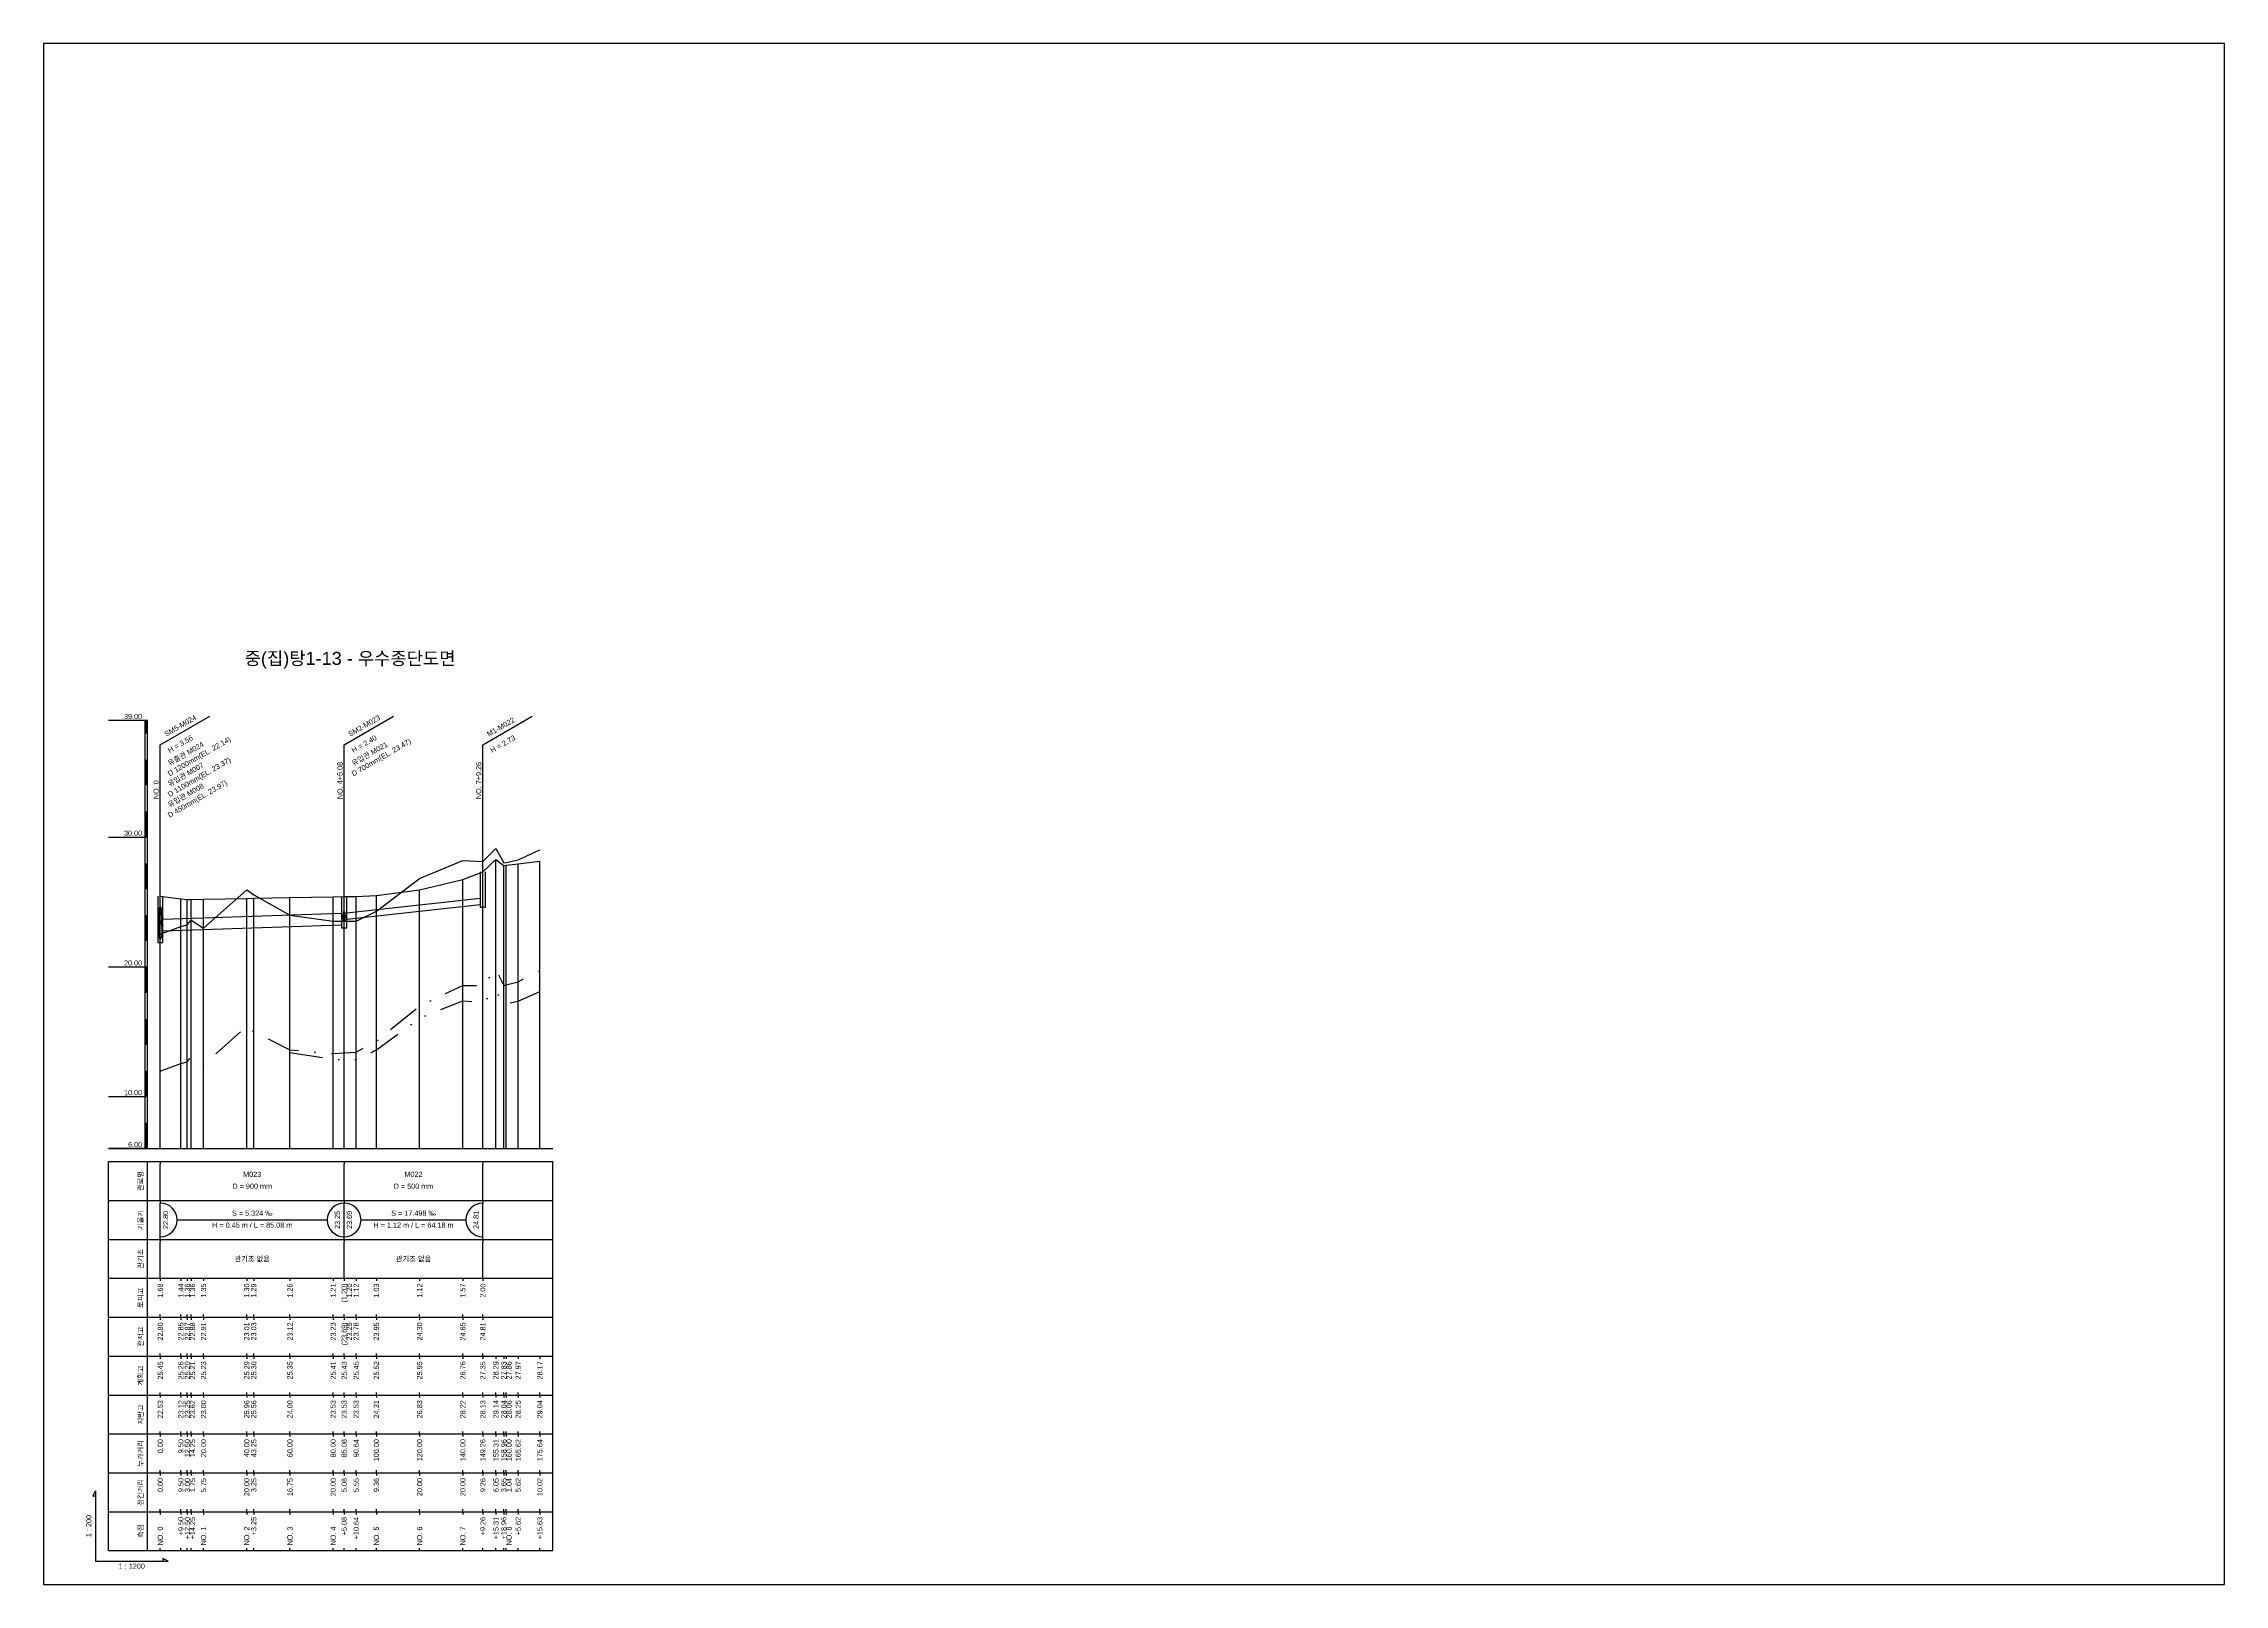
# Model space of a CAD drawing. Header units: millimetres. Extents: x -105495 to 3444, y -108190 to 2013.
# Drawn here: x 20 to 861, y -66976 to -66382 of the extents above; entities that cross this region are included whole.
import ezdxf
from ezdxf.enums import TextEntityAlignment as Align

# ---------------------------------------------------------------- set-up
doc = ezdxf.new("R2010")
doc.units = ezdxf.units.MM
doc.linetypes.add('DASHDOT', pattern=[25.4, 12.7, -6.35, 0, -6.35])
doc.linetypes.add('DIVIDE', pattern=[31.75, 12.7, -6.35, 0, -6.35, 0, -6.35])
for name, color, linetype in [('KZ_종단_계획선', 1, 'Continuous'), ('KZ_종단_관로', 4, 'Continuous'), ('KZ_종단_깃발', 7, 'Continuous'), ('KZ_종단_노선명', 7, 'Continuous'), ('KZ_종단_도각', 7, 'Continuous'), ('KZ_종단_맨홀', 4, 'Continuous'), ('KZ_종단_수직선', 7, 'Continuous'), ('KZ_종단_암선1', 56, 'DASHDOT'), ('KZ_종단_암선2', 4, 'DIVIDE'), ('KZ_종단_원형관', 4, 'Continuous'), ('KZ_종단_지반선', 3, 'Continuous'), ('KZ_종단_테이블문자', 7, 'Continuous'), ('KZ_종단_테이블선', 7, 'Continuous'), ('KZ_종단_폴대', 7, 'Continuous')]:
    doc.layers.add(name, color=color, linetype=linetype)
doc.styles.get("Standard").update_dxf_attribs({"font": 'arial.ttf'})

msp = doc.modelspace()

# ---------------------------------------------------------------- linework, layer by layer
at = {"layer": 'KZ_종단_계획선'}
msp.add_lwpolyline([(65, -66710.73), (72.92, -66711.68), (75.42, -66711.97), (76.87, -66711.95), (81.67, -66711.86), (98.33, -66711.55), (101.04, -66711.5), (115, -66711.25), (131.67, -66710.94), (135.9, -66710.86), (140.53, -66710.77), (148.33, -66710.4), (165, -66708.23), (181.67, -66704.19), (189.38, -66701.24), (194.43, -66696.57), (197.47, -66698.83), (198.33, -66698.72), (203.01, -66698.16), (211.36, -66697.16)], dxfattribs=at)
at = {"layer": 'KZ_종단_관로'}
for p, q in [((136.9, -66717.07), (188.38, -66711.45)), ((136.9, -66719.57), (188.38, -66713.95)), ((66, -66719.5), (134.9, -66717.23)), ((66, -66724), (134.9, -66721.73))]:
    msp.add_line(p, q, dxfattribs=at)
at = {"layer": 'KZ_종단_깃발'}
for p, q in [((65, -66652.28), (84.05, -66641.28)), ((135.9, -66652.28), (154.96, -66641.28)), ((189.38, -66652.28), (208.44, -66641.28)), ((65, -66808), (65, -66652.28)), ((135.9, -66808), (135.9, -66652.28)), ((189.38, -66808), (189.38, -66652.28))]:
    msp.add_line(p, q, dxfattribs=at)
at = {"layer": 'KZ_종단_도각'}
msp.add_lwpolyline([(20, -66976), (861, -66976), (861, -66382), (20, -66382)], close=True, dxfattribs=at)
at = {"layer": 'KZ_종단_맨홀'}
for points in [[(188.38, -66701.24), (188.38, -66714.91), (190.38, -66714.91), (190.38, -66701.24)], [(64, -66710.73), (64, -66728.52), (66, -66728.52), (66, -66710.73)], [(134.9, -66710.86), (134.9, -66722.86), (136.9, -66722.86), (136.9, -66710.86)]]:
    msp.add_lwpolyline(points, dxfattribs=at)
at = {"layer": 'KZ_종단_수직선'}
for p, q in [((194.42, -66808), (194.42, -66696.57)), ((197.47, -66808), (197.47, -66698.83)), ((198.33, -66808), (198.33, -66698.72)), ((203.02, -66808), (203.02, -66698.16)), ((211.37, -66808), (211.37, -66697.16)), ((181.67, -66808), (181.67, -66704.19)), ((189.38, -66808), (189.38, -66701.24)), ((65, -66808), (65, -66710.73)), ((72.92, -66808), (72.92, -66711.68)), ((75.42, -66808), (75.42, -66711.97)), ((76.87, -66808), (76.87, -66711.95)), ((81.67, -66808), (81.67, -66711.86)), ((98.33, -66808), (98.33, -66711.55)), ((101.04, -66808), (101.04, -66711.5)), ((115, -66808), (115, -66711.25)), ((131.67, -66808), (131.67, -66710.94)), ((135.9, -66808), (135.9, -66710.86)), ((140.53, -66808), (140.53, -66710.77)), ((148.33, -66808), (148.33, -66710.4)), ((165, -66808), (165, -66708.23))]:
    msp.add_line(p, q, dxfattribs=at)
at = {"layer": 'KZ_종단_암선1', "flags": 128}
msp.add_lwpolyline([(65, -66778.2), (72.92, -66775.2), (75.42, -66774.56), (76.87, -66772.72), (81.67, -66775.78), (98.33, -66760.89), (101.04, -66762.88), (115, -66769.97), (131.67, -66771.36), (135.9, -66771.12), (140.53, -66770.85), (148.33, -66766.53), (165, -66752.96), (181.67, -66745.09), (189.38, -66745.09), (194.42, -66738.83), (197.47, -66745.1), (198.33, -66744.92), (203.02, -66743.69), (211.37, -66739.28)], dxfattribs=at)
at = {"layer": 'KZ_종단_암선2', "flags": 128}
msp.add_lwpolyline([(115, -66770.91), (131.67, -66773.55), (135.9, -66773.62), (140.53, -66773.7), (148.33, -66769.97), (165, -66757.64), (181.67, -66751.01), (189.38, -66751.59), (194.42, -66747.15), (197.47, -66752.2), (198.33, -66752.08), (203.02, -66751.2), (211.37, -66747.41)], dxfattribs=at)
at = {"layer": 'KZ_종단_원형관'}
for p, q in [((64.5, -66716.87), (64.54, -66716.36)), ((64.54, -66716.36), (64.59, -66715.91)), ((64.59, -66715.91), (64.66, -66715.52)), ((64.66, -66715.52), (64.73, -66715.2)), ((64.73, -66715.2), (64.82, -66714.96)), ((64.78, -66716.61), (64.79, -66716.39)), ((64.79, -66716.39), (64.81, -66716.18)), ((64.81, -66716.18), (64.83, -66715.99)), ((64.82, -66714.96), (64.91, -66714.82)), ((64.83, -66715.99), (64.86, -66715.83)), ((64.86, -66715.83), (64.89, -66715.7)), ((64.89, -66715.7), (64.93, -66715.6)), ((64.91, -66714.82), (65, -66714.77)), ((64.93, -66715.6), (64.96, -66715.54)), ((64.96, -66715.54), (65, -66715.52)), ((65, -66714.77), (65.09, -66714.82)), ((65, -66715.52), (65.04, -66715.54)), ((65.04, -66715.54), (65.07, -66715.6)), ((65.07, -66715.6), (65.11, -66715.7)), ((65.09, -66714.82), (65.18, -66714.96)), ((65.11, -66715.7), (65.14, -66715.83)), ((65.14, -66715.83), (65.17, -66715.99)), ((65.17, -66715.99), (65.19, -66716.18)), ((65.18, -66714.96), (65.27, -66715.2)), ((65.19, -66716.18), (65.21, -66716.39)), ((65.21, -66716.39), (65.22, -66716.61)), ((65.27, -66715.2), (65.34, -66715.52)), ((65.34, -66715.52), (65.41, -66715.91)), ((65.41, -66715.91), (65.46, -66716.36)), ((65.46, -66716.36), (65.5, -66716.87)), ((64.42, -66723.82), (64.43, -66723.22)), ((64.43, -66724.43), (64.42, -66723.82)), ((64.43, -66723.22), (64.46, -66722.64)), ((64.46, -66725.01), (64.43, -66724.43)), ((64.46, -66722.64), (64.5, -66722.09)), ((64.47, -66717.96), (64.48, -66717.41)), ((64.48, -66718.51), (64.47, -66717.96)), ((64.48, -66717.41), (64.5, -66716.87)), ((64.5, -66719.05), (64.48, -66718.51)), ((64.54, -66719.55), (64.5, -66719.05)), ((64.5, -66722.09), (64.56, -66721.59)), ((64.59, -66720.01), (64.54, -66719.55)), ((64.56, -66721.59), (64.63, -66721.16)), ((64.66, -66720.4), (64.59, -66720.01)), ((64.63, -66721.16), (64.71, -66720.82)), ((64.73, -66720.72), (64.66, -66720.4)), ((64.71, -66720.82), (64.8, -66720.56)), ((64.82, -66720.96), (64.73, -66720.72)), ((64.78, -66716.83), (64.78, -66716.61)), ((64.78, -66717.06), (64.78, -66716.83)), ((64.79, -66717.28), (64.78, -66717.06)), ((64.81, -66717.49), (64.79, -66717.28)), ((64.8, -66720.56), (64.9, -66720.4)), ((64.83, -66717.68), (64.81, -66717.49)), ((64.91, -66721.1), (64.82, -66720.96)), ((64.86, -66717.84), (64.83, -66717.68)), ((64.89, -66717.97), (64.86, -66717.84)), ((64.93, -66718.07), (64.89, -66717.97)), ((64.9, -66720.4), (65, -66720.35)), ((65, -66721.15), (64.91, -66721.1)), ((64.96, -66718.13), (64.93, -66718.07)), ((65, -66718.15), (64.96, -66718.13)), ((65.04, -66718.13), (65, -66718.15)), ((65, -66720.35), (65.1, -66720.4)), ((65.09, -66721.1), (65, -66721.15)), ((65.07, -66718.07), (65.04, -66718.13)), ((65.11, -66717.97), (65.07, -66718.07)), ((65.18, -66720.96), (65.09, -66721.1)), ((65.1, -66720.4), (65.2, -66720.56)), ((65.14, -66717.84), (65.11, -66717.97)), ((65.17, -66717.68), (65.14, -66717.84)), ((65.19, -66717.49), (65.17, -66717.68)), ((65.27, -66720.72), (65.18, -66720.96)), ((65.21, -66717.28), (65.19, -66717.49)), ((65.2, -66720.56), (65.29, -66720.82)), ((65.22, -66717.06), (65.21, -66717.28)), ((65.22, -66716.61), (65.22, -66716.83)), ((65.22, -66716.83), (65.22, -66717.06)), ((65.34, -66720.4), (65.27, -66720.72)), ((65.29, -66720.82), (65.37, -66721.16)), ((65.41, -66720.01), (65.34, -66720.4)), ((65.37, -66721.16), (65.44, -66721.59)), ((65.46, -66719.55), (65.41, -66720.01)), ((65.44, -66721.59), (65.5, -66722.09)), ((65.5, -66719.05), (65.46, -66719.55)), ((65.5, -66716.87), (65.52, -66717.41)), ((65.52, -66718.51), (65.5, -66719.05)), ((65.5, -66722.09), (65.54, -66722.64)), ((65.52, -66717.41), (65.53, -66717.96)), ((65.53, -66717.96), (65.52, -66718.51)), ((65.54, -66722.64), (65.57, -66723.22)), ((65.57, -66724.43), (65.54, -66725.01)), ((65.57, -66723.22), (65.58, -66723.82)), ((65.58, -66723.82), (65.57, -66724.43)), ((135.56, -66718.59), (135.57, -66718.24)), ((135.57, -66718.94), (135.56, -66718.59)), ((135.57, -66718.24), (135.58, -66717.89)), ((135.58, -66719.29), (135.57, -66718.94)), ((135.58, -66717.89), (135.61, -66717.57)), ((135.61, -66719.61), (135.58, -66719.29)), ((135.61, -66717.57), (135.64, -66717.28)), ((135.64, -66719.9), (135.61, -66719.61)), ((135.64, -66717.28), (135.68, -66717.03)), ((135.68, -66720.15), (135.64, -66719.9)), ((135.68, -66717.03), (135.73, -66716.82)), ((135.73, -66720.36), (135.68, -66720.15)), ((135.73, -66716.82), (135.79, -66716.67)), ((135.79, -66720.51), (135.73, -66720.36)), ((135.79, -66716.67), (135.84, -66716.58)), ((135.84, -66720.6), (135.79, -66720.51)), ((135.84, -66716.58), (135.9, -66716.55)), ((135.9, -66720.63), (135.84, -66720.6)), ((135.9, -66716.55), (135.96, -66716.58)), ((135.96, -66720.6), (135.9, -66720.63)), ((135.96, -66716.58), (136.02, -66716.67)), ((136.02, -66720.51), (135.96, -66720.6)), ((136.02, -66716.67), (136.07, -66716.82)), ((136.07, -66720.36), (136.02, -66720.51)), ((136.07, -66716.82), (136.12, -66717.03)), ((136.12, -66720.15), (136.07, -66720.36)), ((136.12, -66717.03), (136.16, -66717.28)), ((136.16, -66719.9), (136.12, -66720.15)), ((136.16, -66717.28), (136.2, -66717.57)), ((136.2, -66719.61), (136.16, -66719.9)), ((136.2, -66717.57), (136.22, -66717.89)), ((136.22, -66719.29), (136.2, -66719.61)), ((136.22, -66717.89), (136.24, -66718.24)), ((136.24, -66718.94), (136.22, -66719.29)), ((136.24, -66718.24), (136.24, -66718.59)), ((136.24, -66718.59), (136.24, -66718.94)), ((64.5, -66725.56), (64.46, -66725.01)), ((64.56, -66726.06), (64.5, -66725.56)), ((64.63, -66726.49), (64.56, -66726.06)), ((64.71, -66726.83), (64.63, -66726.49)), ((64.8, -66727.09), (64.71, -66726.83)), ((64.9, -66727.25), (64.8, -66727.09)), ((65, -66727.3), (64.9, -66727.25)), ((65.1, -66727.25), (65, -66727.3)), ((65.2, -66727.09), (65.1, -66727.25)), ((65.29, -66726.83), (65.2, -66727.09)), ((65.37, -66726.49), (65.29, -66726.83)), ((65.44, -66726.06), (65.37, -66726.49)), ((65.5, -66725.56), (65.44, -66726.06)), ((65.54, -66725.01), (65.5, -66725.56))]:
    msp.add_line(p, q, dxfattribs=at)
at = {"layer": 'KZ_종단_지반선', "flags": 128}
msp.add_lwpolyline([(65, -66725.35), (72.92, -66722.38), (75.42, -66721.75), (76.87, -66719.92), (81.67, -66723), (98.33, -66708.18), (101.04, -66710.18), (115, -66718), (131.67, -66720.34), (135.9, -66720.34), (140.53, -66720.34), (148.33, -66716.46), (165, -66703.84), (181.67, -66696.91), (189.38, -66697.36), (194.42, -66692.28), (197.47, -66697.82), (198.33, -66697.69), (203.02, -66696.73), (211.37, -66692.79)], dxfattribs=at)
at = {"layer": 'KZ_종단_테이블문자'}
for p, q in [((65, -66813), (65, -66814)), ((65, -66827), (65, -66814)), ((135.9, -66813), (135.9, -66814)), ((135.9, -66813), (135.9, -66814)), ((135.9, -66827), (135.9, -66814)), ((135.9, -66827), (135.9, -66814)), ((189.38, -66813), (189.38, -66814)), ((189.38, -66827), (189.38, -66814)), ((65, -66828), (65, -66827)), ((65, -66828), (65, -66829)), ((65, -66842), (65, -66829)), ((135.9, -66828), (135.9, -66827)), ((135.9, -66828), (135.9, -66827)), ((135.9, -66828), (135.9, -66829)), ((135.9, -66828), (135.9, -66829)), ((135.9, -66842), (135.9, -66829)), ((135.9, -66842), (135.9, -66829)), ((189.38, -66828), (189.38, -66827)), ((189.38, -66828), (189.38, -66829)), ((189.38, -66842), (189.38, -66829)), ((65, -66843), (65, -66842)), ((71.42, -66835.5), (129.48, -66835.5)), ((135.9, -66843), (135.9, -66842)), ((135.9, -66843), (135.9, -66842)), ((142.32, -66835.5), (182.97, -66835.5)), ((189.38, -66843), (189.38, -66842)), ((65, -66843), (65, -66844)), ((65, -66857), (65, -66844)), ((135.9, -66843), (135.9, -66844)), ((135.9, -66843), (135.9, -66844)), ((135.9, -66857), (135.9, -66844)), ((135.9, -66857), (135.9, -66844)), ((189.38, -66843), (189.38, -66844)), ((189.38, -66857), (189.38, -66844)), ((65, -66858), (65, -66857)), ((135.9, -66858), (135.9, -66857)), ((135.9, -66858), (135.9, -66857)), ((189.38, -66858), (189.38, -66857))]:
    msp.add_line(p, q, dxfattribs=at)
for centre, start, end in [((65, -66835.5), 270, 90), ((135.9, -66835.5), 90, 270), ((135.9, -66835.5), 270, 90), ((189.38, -66835.5), 90, 270)]:
    msp.add_arc(centre, 6.5, start, end, dxfattribs=at)
at = {"layer": 'KZ_종단_테이블선'}
for p, q in [((45, -66808), (216.37, -66808)), ((45, -66828), (45, -66813)), ((45, -66813), (216.37, -66813)), ((60, -66828), (60, -66813)), ((216.37, -66828), (216.37, -66813)), ((45, -66843), (45, -66828)), ((45, -66828), (216.37, -66828)), ((60, -66843), (60, -66828)), ((216.37, -66843), (216.37, -66828)), ((45, -66858), (45, -66843)), ((45, -66843), (216.37, -66843)), ((60, -66858), (60, -66843)), ((216.37, -66858), (216.37, -66843)), ((45, -66873), (45, -66858)), ((45, -66858), (216.37, -66858)), ((60, -66873), (60, -66858)), ((65, -66858), (65, -66859)), ((72.92, -66858), (72.92, -66859)), ((75.42, -66858), (75.42, -66859)), ((76.87, -66858), (76.87, -66859)), ((81.67, -66858), (81.67, -66859)), ((98.33, -66858), (98.33, -66859)), ((101.04, -66858), (101.04, -66859)), ((115, -66858), (115, -66859)), ((131.67, -66858), (131.67, -66859)), ((135.9, -66858), (135.9, -66859)), ((140.53, -66858), (140.53, -66859)), ((148.33, -66858), (148.33, -66859)), ((165, -66858), (165, -66859)), ((181.67, -66858), (181.67, -66859)), ((189.38, -66858), (189.38, -66859)), ((216.37, -66873), (216.37, -66858)), ((45, -66888), (45, -66873)), ((45, -66873), (216.37, -66873)), ((60, -66888), (60, -66873)), ((65, -66873), (65, -66872)), ((65, -66873), (65, -66874)), ((72.92, -66873), (72.92, -66872)), ((72.92, -66873), (72.92, -66874)), ((75.42, -66873), (75.42, -66872)), ((75.42, -66873), (75.42, -66874)), ((76.87, -66873), (76.87, -66872)), ((76.87, -66873), (76.87, -66874)), ((81.67, -66873), (81.67, -66872)), ((81.67, -66873), (81.67, -66874)), ((98.33, -66873), (98.33, -66872)), ((98.33, -66873), (98.33, -66874)), ((101.04, -66873), (101.04, -66872)), ((101.04, -66873), (101.04, -66874)), ((115, -66873), (115, -66872)), ((115, -66873), (115, -66874)), ((131.67, -66873), (131.67, -66872)), ((131.67, -66873), (131.67, -66874)), ((135.9, -66873), (135.9, -66872)), ((135.9, -66873), (135.9, -66874)), ((140.53, -66873), (140.53, -66872)), ((140.53, -66873), (140.53, -66874)), ((148.33, -66873), (148.33, -66872)), ((148.33, -66873), (148.33, -66874)), ((165, -66873), (165, -66872)), ((165, -66873), (165, -66874)), ((181.67, -66873), (181.67, -66872)), ((181.67, -66873), (181.67, -66874)), ((189.38, -66873), (189.38, -66872)), ((189.38, -66873), (189.38, -66874)), ((216.37, -66888), (216.37, -66873)), ((45, -66903), (45, -66888)), ((45, -66888), (216.37, -66888)), ((60, -66903), (60, -66888)), ((65, -66888), (65, -66887)), ((65, -66888), (65, -66889)), ((72.92, -66888), (72.92, -66887)), ((72.92, -66888), (72.92, -66889)), ((75.42, -66888), (75.42, -66887)), ((75.42, -66888), (75.42, -66889)), ((76.87, -66888), (76.87, -66887)), ((76.87, -66888), (76.87, -66889)), ((81.67, -66888), (81.67, -66887)), ((81.67, -66888), (81.67, -66889)), ((98.33, -66888), (98.33, -66887)), ((98.33, -66888), (98.33, -66889)), ((101.04, -66888), (101.04, -66887)), ((101.04, -66888), (101.04, -66889)), ((115, -66888), (115, -66887)), ((115, -66888), (115, -66889)), ((131.67, -66888), (131.67, -66887)), ((131.67, -66888), (131.67, -66889)), ((135.9, -66888), (135.9, -66887)), ((135.9, -66888), (135.9, -66889)), ((140.53, -66888), (140.53, -66887)), ((140.53, -66888), (140.53, -66889)), ((148.33, -66888), (148.33, -66887)), ((148.33, -66888), (148.33, -66889)), ((165, -66888), (165, -66887)), ((165, -66888), (165, -66889)), ((181.67, -66888), (181.67, -66887)), ((181.67, -66888), (181.67, -66889)), ((189.38, -66888), (189.38, -66887)), ((189.38, -66888), (189.38, -66889)), ((194.42, -66888), (194.42, -66889)), ((197.47, -66888), (197.47, -66889)), ((198.33, -66888), (198.33, -66889)), ((203.02, -66888), (203.02, -66889)), ((211.37, -66888), (211.37, -66889)), ((216.37, -66903), (216.37, -66888)), ((45, -66918), (45, -66903)), ((45, -66903), (216.37, -66903)), ((60, -66918), (60, -66903)), ((65, -66903), (65, -66902)), ((65, -66903), (65, -66904)), ((72.92, -66903), (72.92, -66902)), ((72.92, -66903), (72.92, -66904)), ((75.42, -66903), (75.42, -66902)), ((75.42, -66903), (75.42, -66904)), ((76.87, -66903), (76.87, -66902)), ((76.87, -66903), (76.87, -66904)), ((81.67, -66903), (81.67, -66902)), ((81.67, -66903), (81.67, -66904)), ((98.33, -66903), (98.33, -66902)), ((98.33, -66903), (98.33, -66904)), ((101.04, -66903), (101.04, -66902)), ((101.04, -66903), (101.04, -66904)), ((115, -66903), (115, -66902)), ((115, -66903), (115, -66904)), ((131.67, -66903), (131.67, -66902)), ((131.67, -66903), (131.67, -66904)), ((135.9, -66903), (135.9, -66902)), ((135.9, -66903), (135.9, -66904)), ((140.53, -66903), (140.53, -66902)), ((140.53, -66903), (140.53, -66904)), ((148.33, -66903), (148.33, -66902)), ((148.33, -66903), (148.33, -66904)), ((165, -66903), (165, -66902)), ((165, -66903), (165, -66904)), ((181.67, -66903), (181.67, -66902)), ((181.67, -66903), (181.67, -66904)), ((189.38, -66903), (189.38, -66902)), ((189.38, -66903), (189.38, -66904)), ((194.42, -66903), (194.42, -66902)), ((194.42, -66903), (194.42, -66904)), ((197.47, -66903), (197.47, -66902)), ((197.47, -66903), (197.47, -66904)), ((198.33, -66903), (198.33, -66902)), ((198.33, -66903), (198.33, -66904)), ((203.02, -66903), (203.02, -66902)), ((203.02, -66903), (203.02, -66904)), ((211.37, -66903), (211.37, -66902)), ((211.37, -66903), (211.37, -66904)), ((216.37, -66918), (216.37, -66903)), ((45, -66933), (45, -66918)), ((45, -66918), (216.37, -66918)), ((60, -66933), (60, -66918)), ((65, -66918), (65, -66917)), ((65, -66918), (65, -66919)), ((72.92, -66918), (72.92, -66917)), ((72.92, -66918), (72.92, -66919)), ((75.42, -66918), (75.42, -66917)), ((75.42, -66918), (75.42, -66919)), ((76.87, -66918), (76.87, -66917)), ((76.87, -66918), (76.87, -66919)), ((81.67, -66918), (81.67, -66917)), ((81.67, -66918), (81.67, -66919)), ((98.33, -66918), (98.33, -66917)), ((98.33, -66918), (98.33, -66919)), ((101.04, -66918), (101.04, -66917)), ((101.04, -66918), (101.04, -66919)), ((115, -66918), (115, -66917)), ((115, -66918), (115, -66919)), ((131.67, -66918), (131.67, -66917)), ((131.67, -66918), (131.67, -66919)), ((135.9, -66918), (135.9, -66917)), ((135.9, -66918), (135.9, -66919)), ((140.53, -66918), (140.53, -66917)), ((140.53, -66918), (140.53, -66919)), ((148.33, -66918), (148.33, -66917)), ((148.33, -66918), (148.33, -66919)), ((165, -66918), (165, -66917)), ((165, -66918), (165, -66919)), ((181.67, -66918), (181.67, -66917)), ((181.67, -66918), (181.67, -66919)), ((189.38, -66918), (189.38, -66917)), ((189.38, -66918), (189.38, -66919)), ((194.42, -66918), (194.42, -66917)), ((194.42, -66918), (194.42, -66919)), ((197.47, -66918), (197.47, -66917)), ((197.47, -66918), (197.47, -66919)), ((198.33, -66918), (198.33, -66917)), ((198.33, -66918), (198.33, -66919)), ((203.02, -66918), (203.02, -66917)), ((203.02, -66918), (203.02, -66919)), ((211.37, -66918), (211.37, -66917)), ((211.37, -66918), (211.37, -66919)), ((216.37, -66933), (216.37, -66918)), ((45, -66948), (45, -66933)), ((45, -66933), (216.37, -66933)), ((60, -66948), (60, -66933)), ((65, -66933), (65, -66932)), ((65, -66933), (65, -66934)), ((72.92, -66933), (72.92, -66932)), ((72.92, -66933), (72.92, -66934)), ((75.42, -66933), (75.42, -66932)), ((75.42, -66933), (75.42, -66934)), ((76.87, -66933), (76.87, -66932)), ((76.87, -66933), (76.87, -66934)), ((81.67, -66933), (81.67, -66932)), ((81.67, -66933), (81.67, -66934)), ((98.33, -66933), (98.33, -66932)), ((98.33, -66933), (98.33, -66934)), ((101.04, -66933), (101.04, -66932)), ((101.04, -66933), (101.04, -66934)), ((115, -66933), (115, -66932)), ((115, -66933), (115, -66934)), ((131.67, -66933), (131.67, -66932)), ((131.67, -66933), (131.67, -66934)), ((135.9, -66933), (135.9, -66932)), ((135.9, -66933), (135.9, -66934)), ((140.53, -66933), (140.53, -66932)), ((140.53, -66933), (140.53, -66934)), ((148.33, -66933), (148.33, -66932)), ((148.33, -66933), (148.33, -66934)), ((165, -66933), (165, -66932)), ((165, -66933), (165, -66934)), ((181.67, -66933), (181.67, -66932)), ((181.67, -66933), (181.67, -66934)), ((189.38, -66933), (189.38, -66932)), ((189.38, -66933), (189.38, -66934)), ((194.42, -66933), (194.42, -66932)), ((194.42, -66933), (194.42, -66934)), ((197.47, -66933), (197.47, -66932)), ((197.47, -66933), (197.47, -66934)), ((198.33, -66933), (198.33, -66932)), ((198.33, -66933), (198.33, -66934)), ((203.02, -66933), (203.02, -66932)), ((203.02, -66933), (203.02, -66934)), ((211.37, -66933), (211.37, -66932)), ((211.37, -66933), (211.37, -66934)), ((216.37, -66948), (216.37, -66933)), ((45, -66963), (45, -66948)), ((45, -66948), (216.37, -66948)), ((60, -66963), (60, -66948)), ((65, -66948), (65, -66947)), ((65, -66948), (65, -66949)), ((72.92, -66948), (72.92, -66947)), ((72.92, -66948), (72.92, -66949)), ((75.42, -66948), (75.42, -66947)), ((75.42, -66948), (75.42, -66949)), ((76.87, -66948), (76.87, -66947)), ((76.87, -66948), (76.87, -66949)), ((81.67, -66948), (81.67, -66947)), ((81.67, -66948), (81.67, -66949)), ((98.33, -66948), (98.33, -66947)), ((98.33, -66948), (98.33, -66949)), ((101.04, -66948), (101.04, -66947)), ((101.04, -66948), (101.04, -66949)), ((115, -66948), (115, -66947)), ((115, -66948), (115, -66949)), ((131.67, -66948), (131.67, -66947)), ((131.67, -66948), (131.67, -66949)), ((135.9, -66948), (135.9, -66947)), ((135.9, -66948), (135.9, -66949)), ((140.53, -66948), (140.53, -66947)), ((140.53, -66948), (140.53, -66949)), ((148.33, -66948), (148.33, -66947)), ((148.33, -66948), (148.33, -66949)), ((165, -66948), (165, -66947)), ((165, -66948), (165, -66949)), ((181.67, -66948), (181.67, -66947)), ((181.67, -66948), (181.67, -66949)), ((189.38, -66948), (189.38, -66947)), ((189.38, -66948), (189.38, -66949)), ((194.42, -66948), (194.42, -66947)), ((194.42, -66948), (194.42, -66949)), ((197.47, -66948), (197.47, -66947)), ((197.47, -66948), (197.47, -66949)), ((198.33, -66948), (198.33, -66947)), ((198.33, -66948), (198.33, -66949)), ((203.02, -66948), (203.02, -66947)), ((203.02, -66948), (203.02, -66949)), ((211.37, -66948), (211.37, -66947)), ((211.37, -66948), (211.37, -66949)), ((216.37, -66963), (216.37, -66948)), ((45, -66963), (216.37, -66963)), ((65, -66963), (65, -66962)), ((72.92, -66963), (72.92, -66962)), ((75.42, -66963), (75.42, -66962)), ((76.87, -66963), (76.87, -66962)), ((81.67, -66963), (81.67, -66962)), ((98.33, -66963), (98.33, -66962)), ((101.04, -66963), (101.04, -66962)), ((115, -66963), (115, -66962)), ((131.67, -66963), (131.67, -66962)), ((135.9, -66963), (135.9, -66962)), ((140.53, -66963), (140.53, -66962)), ((148.33, -66963), (148.33, -66962)), ((165, -66963), (165, -66962)), ((181.67, -66963), (181.67, -66962)), ((189.38, -66963), (189.38, -66962)), ((194.42, -66963), (194.42, -66962)), ((197.47, -66963), (197.47, -66962)), ((198.33, -66963), (198.33, -66962)), ((203.02, -66963), (203.02, -66962)), ((211.37, -66963), (211.37, -66962))]:
    msp.add_line(p, q, dxfattribs=at)
msp.add_lwpolyline([(40, -66942), (39, -66942), (40, -66940), (40, -66967), (68, -66967), (66, -66966), (66, -66967)], dxfattribs=at)
at = {"layer": 'KZ_종단_폴대'}
for p, q in [((60, -66643), (45, -66643)), ((60, -66688), (45, -66688)), ((60, -66738), (45, -66738)), ((60, -66788), (45, -66788)), ((60, -66808), (45, -66808))]:
    msp.add_line(p, q, dxfattribs=at)
at = {"layer": 'KZ_종단_폴대', "const_width": 1}
for points in [[(59.5, -66648), (59.5, -66643)], [(59.5, -66668), (59.5, -66658)], [(59.5, -66688), (59.5, -66678)], [(59.5, -66708), (59.5, -66698)], [(59.5, -66728), (59.5, -66718)], [(59.5, -66748), (59.5, -66738)], [(59.5, -66768), (59.5, -66758)], [(59.5, -66788), (59.5, -66778)], [(59.5, -66808), (59.5, -66798)]]:
    msp.add_lwpolyline(points, dxfattribs=at)
at = {"layer": 'KZ_종단_폴대'}
msp.add_lwpolyline([(60, -66808), (60, -66643), (59, -66643), (59, -66808), (60, -66808)], dxfattribs=at)

# ---------------------------------------------------------------- texts
at = {"layer": 'KZ_종단_깃발'}
for s, rotation, p in [('SM5-M024', 30, (67.6, -66649.78)), ('SM2-M023', 30, (138.5, -66649.78)), ('M1-M022', 30, (191.98, -66649.78)), ('NO. 4+5.08', 90, (135.9, -66673.28)), ('NO. 7+9.26', 90, (189.38, -66673.28)), ('NO. 0', 90, (65, -66673.28))]:
    msp.add_text(s, height=2, rotation=rotation, dxfattribs=at).set_placement(p, align=Align.BOTTOM_LEFT)
for s, p in [('H = 3.56', (67.6, -66653.78)), ('H = 2.40', (138.5, -66653.78)), ('H = 2.73', (191.98, -66653.78)), ('D 1200mm(EL. 22.14)', (67.6, -66662.78)), ('D 1100mm(EL. 23.37)', (67.6, -66670.78)), ('유출관 M024', (67.6, -66658.78)), ('D 700mm(EL. 23.47)', (138.5, -66662.78)), ('유입관 M021', (138.5, -66658.78)), ('D 450mm(EL. 23.97)', (67.6, -66678.78)), ('유입관 M007', (67.6, -66666.78)), ('유입관 M008', (67.6, -66674.78))]:
    msp.add_text(s, height=2, rotation=30, dxfattribs=at).set_placement(p, align=Align.TOP_LEFT)
at = {"layer": 'KZ_종단_노선명'}
msp.add_text('중(집)탕1-13 - 우수종단도면', height=5, dxfattribs=at).set_placement((138.18, -66623), align=Align.BOTTOM_CENTER)
at = {"layer": 'KZ_종단_테이블문자'}
for s, p in [('M023', (100.45, -66819.5)), ('M022', (162.64, -66819.5)), ('S = 5.324 ‰', (100.45, -66834.5)), ('S = 17.498 ‰', (162.64, -66834.5))]:
    msp.add_text(s, height=2, dxfattribs=at).set_placement(p, align=Align.BOTTOM_CENTER)
for s, p in [('D = 900 mm', (100.45, -66821.5)), ('D = 500 mm', (162.64, -66821.5)), ('H = 0.45 m / L = 85.08 m', (100.45, -66836.5)), ('H = 1.12 m / L = 64.18 m', (162.64, -66836.5))]:
    msp.add_text(s, height=2, dxfattribs=at).set_placement(p, align=Align.TOP_CENTER)
for s, p in [('22.80', (66, -66835.5)), ('23.69', (136.9, -66835.5))]:
    msp.add_text(s, height=2, rotation=90, dxfattribs=at).set_placement(p, align=Align.TOP_CENTER)
for s, p in [('23.25', (134.9, -66835.5)), ('24.81', (188.38, -66835.5))]:
    msp.add_text(s, height=2, rotation=90, dxfattribs=at).set_placement(p, align=Align.BOTTOM_CENTER)
for p in [(100.45, -66850.5), (162.64, -66850.5)]:
    msp.add_text('관기초 없음', height=2, dxfattribs=at).set_placement(p, align=Align.MIDDLE_CENTER)
for s, p in [('1.68', (65, -66860)), ('1.44', (72.92, -66860)), ('1.36', (75.42, -66860)), ('1.36', (77.42, -66860)), ('1.35', (81.67, -66860)), ('1.30', (98.33, -66860)), ('1.29', (101.04, -66860)), ('1.26', (115, -66860)), ('1.21', (131.67, -66860)), ('(1.20)', (135.9, -66860)), ('1.20', (137.9, -66860)), ('1.12', (140.53, -66860)), ('1.03', (148.33, -66860)), ('1.12', (165, -66860)), ('1.57', (181.67, -66860)), ('2.00', (189.38, -66860)), ('22.80', (65, -66875)), ('22.85', (72.92, -66875)), ('22.87', (75.42, -66875)), ('22.88', (77.42, -66875)), ('22.91', (81.67, -66875)), ('23.01', (98.33, -66875)), ('23.03', (101.04, -66875)), ('23.12', (115, -66875)), ('23.23', (131.67, -66875)), ('(23.69)', (135.9, -66875)), ('23.25', (137.9, -66875)), ('23.78', (140.53, -66875)), ('23.95', (148.33, -66875)), ('24.30', (165, -66875)), ('24.65', (181.67, -66875)), ('24.81', (189.38, -66875)), ('25.45', (65, -66890)), ('25.26', (72.92, -66890)), ('25.20', (75.42, -66890)), ('25.21', (77.42, -66890)), ('25.23', (81.67, -66890)), ('25.29', (98.33, -66890)), ('25.30', (101.04, -66890)), ('25.35', (115, -66890)), ('25.41', (131.67, -66890)), ('25.43', (135.9, -66890)), ('25.45', (140.53, -66890)), ('25.52', (148.33, -66890)), ('25.95', (165, -66890)), ('26.76', (181.67, -66890)), ('27.35', (189.38, -66890)), ('28.29', (194.42, -66890)), ('27.83', (197.47, -66890)), ('27.86', (199.47, -66890)), ('27.97', (203.02, -66890)), ('28.17', (211.37, -66890)), ('22.53', (65, -66905)), ('23.12', (72.92, -66905)), ('23.25', (75.42, -66905)), ('23.62', (77.42, -66905)), ('23.00', (81.67, -66905)), ('25.96', (98.33, -66905)), ('25.56', (101.04, -66905)), ('24.00', (115, -66905)), ('23.53', (131.67, -66905)), ('23.53', (135.9, -66905)), ('23.53', (140.53, -66905)), ('24.31', (148.33, -66905)), ('26.83', (165, -66905)), ('28.22', (181.67, -66905)), ('28.13', (189.38, -66905)), ('29.14', (194.42, -66905)), ('28.04', (197.47, -66905)), ('28.06', (199.47, -66905)), ('28.25', (203.02, -66905)), ('29.04', (211.37, -66905)), ('0.00', (65, -66920)), ('9.50', (72.92, -66920)), ('12.50', (75.42, -66920)), ('14.25', (77.42, -66920)), ('20.00', (81.67, -66920)), ('40.00', (98.33, -66920)), ('43.25', (101.04, -66920)), ('60.00', (115, -66920)), ('80.00', (131.67, -66920)), ('85.08', (135.9, -66920)), ('90.64', (140.53, -66920)), ('100.00', (148.33, -66920)), ('120.00', (165, -66920)), ('140.00', (181.67, -66920)), ('149.26', (189.38, -66920)), ('155.31', (194.42, -66920)), ('158.96', (197.47, -66920)), ('160.00', (199.47, -66920)), ('165.62', (203.02, -66920)), ('175.64', (211.37, -66920)), ('0.00', (65, -66935)), ('9.50', (72.92, -66935)), ('3.00', (75.42, -66935)), ('1.75', (77.42, -66935)), ('5.75', (81.67, -66935)), ('20.00', (98.33, -66935)), ('3.25', (101.04, -66935)), ('16.75', (115, -66935)), ('20.00', (131.67, -66935)), ('5.08', (135.9, -66935)), ('5.55', (140.53, -66935)), ('9.36', (148.33, -66935)), ('20.00', (165, -66935)), ('20.00', (181.67, -66935)), ('9.26', (189.38, -66935)), ('6.05', (194.42, -66935)), ('3.65', (197.47, -66935)), ('1.04', (199.47, -66935)), ('5.62', (203.02, -66935)), ('10.02', (211.37, -66935)), ('+9.50', (72.92, -66950)), ('+12.50', (75.42, -66950)), ('+14.25', (77.42, -66950)), ('+3.25', (101.04, -66950)), ('+5.08', (135.9, -66950)), ('+10.64', (140.53, -66950)), ('+9.26', (189.38, -66950)), ('+15.31', (194.42, -66950)), ('+18.96', (197.47, -66950)), ('+5.62', (203.02, -66950)), ('+15.63', (211.37, -66950))]:
    msp.add_text(s, height=2, rotation=90, dxfattribs=at).set_placement(p, align=Align.MIDDLE_RIGHT)
for s, p in [('NO. 0', (65, -66961)), ('NO. 1', (81.67, -66961)), ('NO. 2', (98.33, -66961)), ('NO. 3', (115, -66961)), ('NO. 4', (131.67, -66961)), ('NO. 5', (148.33, -66961)), ('NO. 6', (165, -66961)), ('NO. 7', (181.67, -66961)), ('NO. 8', (199.47, -66961))]:
    msp.add_text(s, height=2, rotation=90, dxfattribs=at).set_placement(p, align=Align.MIDDLE_LEFT)
at = {"layer": 'KZ_종단_테이블선'}
for s, p in [('관로명', (59, -66820.5)), ('기울기', (59, -66835.5)), ('관기초', (59, -66850.5)), ('토피고', (59, -66865.5)), ('관저고', (59, -66880.5)), ('계획고', (59, -66895.5)), ('지반고', (59, -66910.5)), ('누가거리', (59, -66925.5)), ('점간거리', (59, -66940.5)), ('1 : 200', (39, -66953.5)), ('측점', (59, -66955.5))]:
    msp.add_text(s, height=2, rotation=90, dxfattribs=at).set_placement(p, align=Align.BOTTOM_CENTER)
msp.add_text('1 : 1200', height=2, dxfattribs=at).set_placement((54, -66968), align=Align.TOP_CENTER)
at = {"layer": 'KZ_종단_폴대'}
for s, p in [('39.00', (58, -66643)), ('30.00', (58, -66688)), ('20.00', (58, -66738)), ('10.00', (58, -66788)), ('6.00', (58, -66808))]:
    msp.add_text(s, height=2, dxfattribs=at).set_placement(p, align=Align.BOTTOM_RIGHT)

doc.saveas('drawing.dxf')
